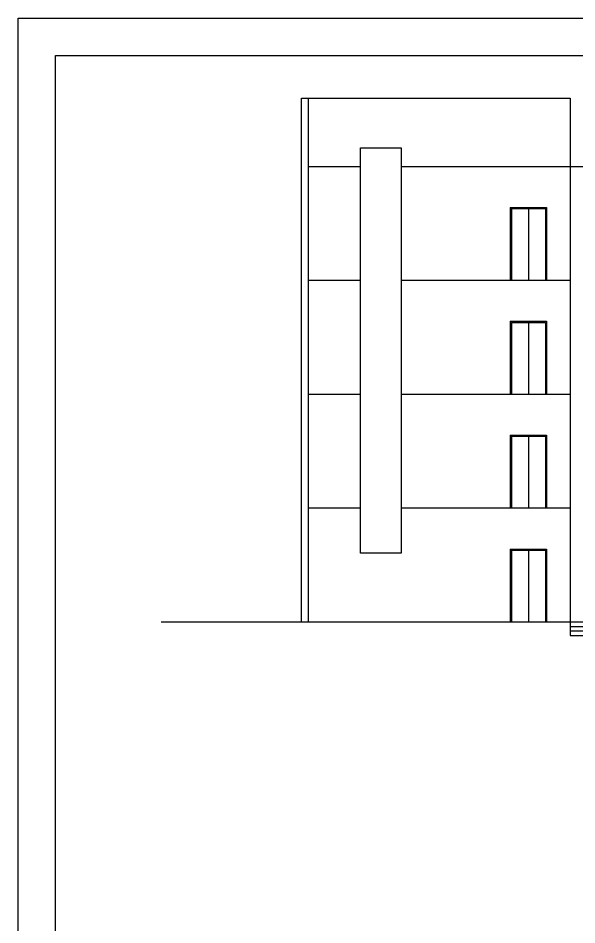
# Model space of a CAD drawing. Header units: metres. Extents: x -1744 to -758, y -4183 to -3914.
# Drawn here: x -901.32 to -882.6, y -4116.15 to -4085.82 of the extents above; entities that cross this region are included whole.
import ezdxf

# ---------------------------------------------------------------- set-up
doc = ezdxf.new("R2010")
doc.units = ezdxf.units.M
doc.layers.add('A-ID', color=11, linetype='Continuous')
doc.layers.add('WALL', color=7, linetype='Continuous')
doc.layers.add('A_---WALLS', color=255, linetype='Continuous', lineweight=30)

# ---------------------------------------------------------------- blocks, each defined once
blk = doc.blocks.new('A$C1C9B1590')
for p, q in [((713.664, 84.566), (713.664, 94.472)), ((713.664, 94.472), (722.655, 94.472)), ((713.892, 84.566), (713.892, 94.472)), ((722.655, 94.472), (722.655, 84.566)), ((713.892, 92.186), (715.642, 92.186)), ((713.892, 92.186), (715.642, 92.186)), ((717.003, 92.186), (722.655, 92.186)), ((717.003, 92.186), (733.857, 92.186)), ((720.651, 90.814), (720.651, 88.376)), ((720.651, 90.814), (721.87, 90.814)), ((720.689, 90.776), (721.832, 90.776)), ((720.689, 90.776), (720.689, 88.376)), ((721.261, 90.776), (721.261, 88.376)), ((721.832, 90.776), (721.832, 88.376)), ((721.87, 90.814), (721.87, 88.376)), ((713.892, 88.376), (715.642, 88.376)), ((717.003, 88.376), (722.655, 88.376)), ((720.651, 87.004), (720.651, 84.566)), ((720.651, 87.004), (721.87, 87.004)), ((720.689, 86.966), (720.689, 84.566)), ((720.689, 86.966), (721.832, 86.966)), ((721.261, 86.966), (721.261, 84.566)), ((721.832, 86.966), (721.832, 84.566)), ((721.87, 87.004), (721.87, 84.566)), ((713.664, 80.756), (713.664, 84.566)), ((713.892, 84.566), (715.642, 84.566)), ((713.892, 80.756), (713.892, 84.566)), ((713.892, 84.566), (715.642, 84.566)), ((717.003, 84.566), (722.655, 84.566)), ((717.003, 84.566), (722.655, 84.566)), ((722.655, 84.566), (722.655, 80.756)), ((720.651, 83.194), (720.651, 80.756)), ((720.651, 83.194), (721.87, 83.194)), ((720.689, 83.156), (720.689, 80.756)), ((720.689, 83.156), (721.832, 83.156)), ((721.261, 83.156), (721.261, 80.756)), ((721.832, 83.156), (721.832, 80.756)), ((721.87, 83.194), (721.87, 80.756)), ((713.664, 76.946), (713.664, 80.756)), ((713.892, 80.756), (715.642, 80.756)), ((713.892, 76.946), (713.892, 80.756)), ((713.892, 80.756), (715.642, 80.756)), ((717.003, 80.756), (722.655, 80.756)), ((717.003, 80.756), (722.655, 80.756)), ((722.655, 80.756), (722.655, 76.489)), ((720.651, 79.384), (721.87, 79.384)), ((720.651, 79.384), (720.651, 76.946)), ((720.689, 79.346), (720.689, 76.946)), ((720.689, 79.346), (721.832, 79.346)), ((721.261, 79.346), (721.261, 76.946)), ((721.832, 79.346), (721.832, 76.946)), ((721.87, 79.384), (721.87, 76.946)), ((708.963, 76.946), (824.879, 76.946)), ((722.655, 76.793), (812.952, 76.793)), ((722.655, 76.641), (812.952, 76.641)), ((722.655, 76.489), (812.952, 76.489))]:
    blk.add_line(p, q)
at = {"color": 1}
blk.add_lwpolyline([(704.169, 97.145), (847.148, 97.145), (847.148, 10.145), (704.169, 10.145)], close=True, dxfattribs=at)
at = {"layer": 'A-ID'}
for p, q in [((715.642, 92.81), (717.003, 92.81)), ((715.642, 84.566), (715.642, 92.81)), ((717.003, 92.81), (717.003, 84.566)), ((715.642, 80.756), (715.642, 84.566)), ((717.003, 84.566), (717.003, 80.756)), ((715.642, 79.244), (715.642, 80.756)), ((717.003, 80.756), (717.003, 79.244)), ((717.003, 79.244), (715.642, 79.244))]:
    blk.add_line(p, q, dxfattribs=at)
at = {"layer": 'A_---WALLS'}
blk.add_lwpolyline([(705.419, 95.895), (845.898, 95.895), (845.898, 11.395), (705.419, 11.395)], close=True, dxfattribs=at)

msp = doc.modelspace()

# ---------------------------------------------------------------- block references
at = {"layer": 'WALL'}
msp.add_blockref('A$C1C9B1590', (-1605.48862, -4182.96317), dxfattribs=at)

doc.saveas('drawing.dxf')
